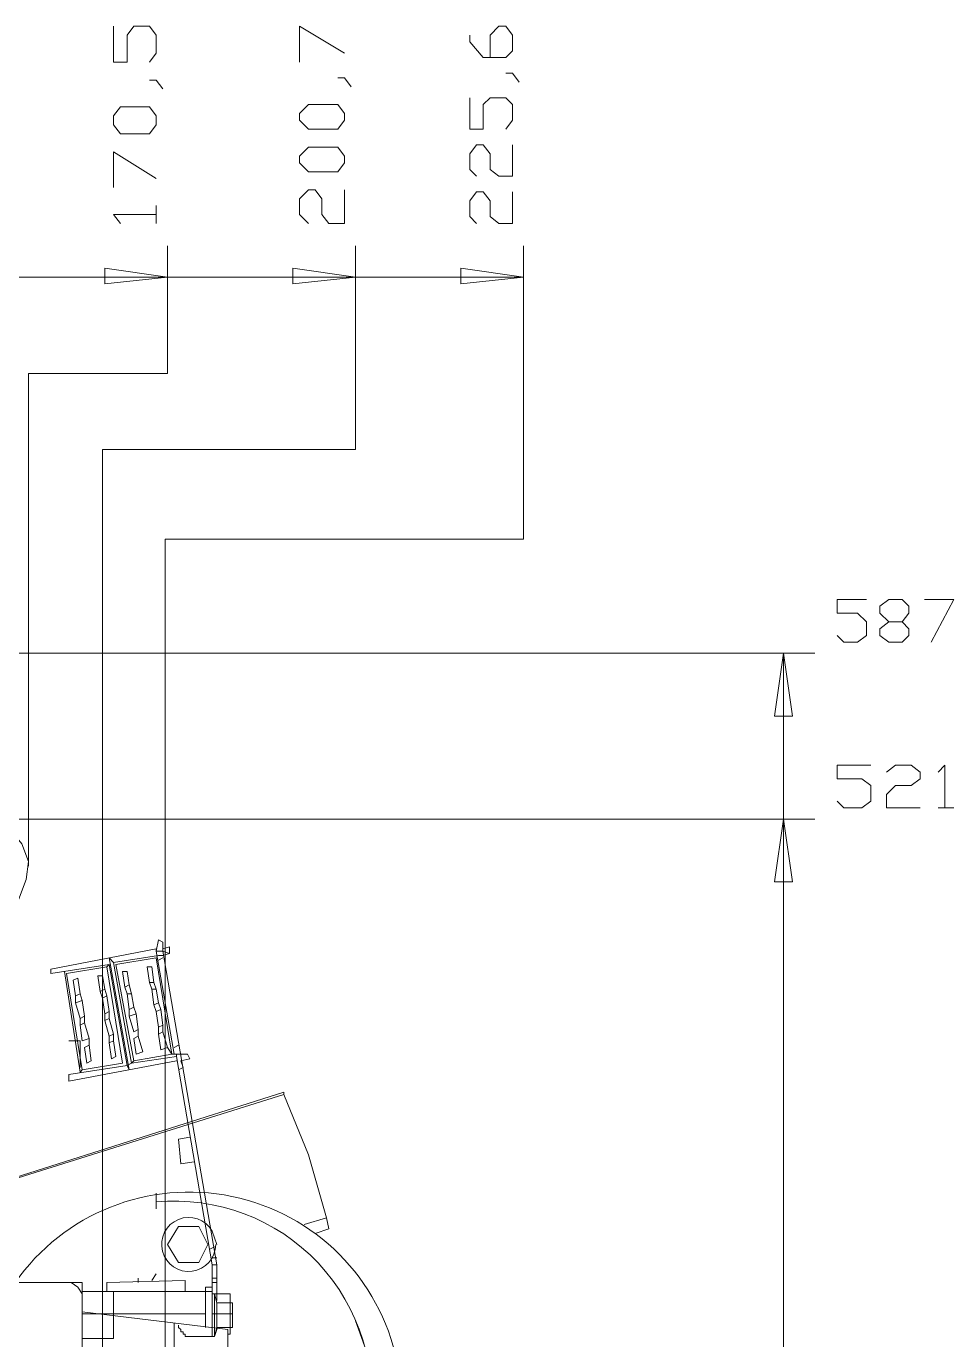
# Model space of a CAD drawing. Header units: millimetres. Extents: x 0.2 to 11.3, y 0.2 to 8.
# Drawn here: x 5.365 to 6.055, y 2.403 to 3.381 of the extents above; entities that cross this region are included whole.
import ezdxf

# ---------------------------------------------------------------- set-up
doc = ezdxf.new("R2010")
doc.units = ezdxf.units.MM
doc.layers.add('PDF_几何图形', color=7, linetype='Continuous')

msp = doc.modelspace()

# ---------------------------------------------------------------- linework, layer by layer
at = {"layer": 'PDF_几何图形', "lineweight": 13}
for points in [[(5.45667, 3.35389), (5.46167, 3.36056), (5.46167, 3.37389), (5.45667, 3.38056), (5.445, 3.38056), (5.44, 3.37389), (5.44, 3.35389), (5.43, 3.35389), (5.43, 3.38056)], [(5.56833, 3.35389), (5.56833, 3.38056), (5.60167, 3.36056)], [(5.71, 3.35722), (5.71, 3.37389), (5.71667, 3.38056), (5.72167, 3.38056), (5.72667, 3.37389), (5.72667, 3.36222), (5.72167, 3.35722), (5.705, 3.35722), (5.695, 3.36889), (5.695, 3.37389)], [(5.72167, 3.34556), (5.72667, 3.34556), (5.73167, 3.33889)], [(5.46167, 3.34056), (5.45667, 3.34056), (5.46167, 3.34056), (5.46667, 3.33389)], [(5.60167, 3.34222), (5.59667, 3.34222), (5.60167, 3.34222), (5.60667, 3.33556)], [(5.72167, 3.30389), (5.72667, 3.31056), (5.72667, 3.32222), (5.72167, 3.32722), (5.71, 3.32722), (5.705, 3.32222), (5.705, 3.30389), (5.695, 3.30389), (5.695, 3.32722)], [(5.43, 3.26056), (5.43, 3.28722), (5.46167, 3.26722)], [(5.7, 3.26889), (5.695, 3.27389), (5.695, 3.28556), (5.7, 3.29222), (5.705, 3.29222), (5.71, 3.28556), (5.71, 3.27389), (5.71667, 3.26889), (5.72667, 3.26889), (5.72667, 3.29222)], [(5.575, 3.23389), (5.56833, 3.24056), (5.56833, 3.25222), (5.575, 3.25889), (5.58, 3.25889), (5.585, 3.25222), (5.585, 3.24056), (5.59, 3.23389), (5.60167, 3.23389), (5.60167, 3.25889)], [(5.7, 3.23389), (5.695, 3.23889), (5.695, 3.25056), (5.7, 3.25722), (5.705, 3.25722), (5.71, 3.25056), (5.71, 3.23889), (5.71667, 3.23389), (5.72667, 3.23389), (5.72667, 3.25722)], [(5.435, 3.23389), (5.43, 3.24056), (5.46167, 3.24056), (5.46167, 3.23389), (5.46167, 3.24722)], [(5.47, 3.21722), (5.47, 3.12222), (5.36667, 3.12222), (5.36667, 2.75556)], [(5.61, 3.21722), (5.61, 3.06556), (5.42167, 3.06556), (5.42167, 2.35722), (5.95167, 2.35722)], [(5.735, 3.21722), (5.735, 2.99889), (5.46833, 2.99889), (5.46833, 2.15056), (5.95167, 2.15056)], [(5.735, 3.19389), (4.63833, 3.19389)], [(5.96833, 2.92722), (5.97333, 2.92222), (5.98333, 2.92222), (5.99, 2.92722), (5.99, 2.93722), (5.98333, 2.94389), (5.96833, 2.94389), (5.96833, 2.95389), (5.99, 2.95389)], [(6.00667, 2.93722), (6, 2.94389), (6, 2.94889), (6.00667, 2.95389), (6.01667, 2.95389), (6.02167, 2.94889), (6.02167, 2.94389), (6.01667, 2.93722), (6.00667, 2.93722), (6, 2.93222), (6, 2.92722), (6.00667, 2.92222), (6.01667, 2.92222), (6.02167, 2.92722), (6.02167, 2.93222), (6.01667, 2.93722)], [(6.03333, 2.95389), (6.055, 2.95389), (6.03833, 2.92222)], [(5.95167, 2.91389), (5.055, 2.91389)], [(5.92833, 2.91389), (5.92833, 1.82556)], [(5.96833, 2.80389), (5.97333, 2.79889), (5.98667, 2.79889), (5.99333, 2.80389), (5.99333, 2.81556), (5.98667, 2.82056), (5.96833, 2.82056), (5.96833, 2.83056), (5.99333, 2.83056)], [(6.005, 2.82556), (6.01167, 2.83056), (6.02333, 2.83056), (6.03, 2.82556), (6.03, 2.82056), (6.02333, 2.81556), (6.01167, 2.81556), (6.005, 2.80889), (6.005, 2.79889), (6.03, 2.79889)], [(6.04333, 2.82556), (6.04833, 2.83056), (6.04833, 2.79889), (6.04333, 2.79889), (6.055, 2.79889)], [(5.32, 2.64889), (5.35, 2.70556), (5.35167, 2.71056), (5.365, 2.74556), (5.36667, 2.75889), (5.36167, 2.77222), (5.35333, 2.78222), (5.34, 2.78889), (5.32333, 2.79056), (5.30667, 2.78889)], [(5.95167, 2.79056), (5.32, 2.79056)], [(5.47667, 2.61056), (5.39667, 2.59556), (5.39667, 2.60056), (5.44, 2.60722), (5.44333, 2.60889), (5.47667, 2.61389), (5.50333, 2.45889), (5.50667, 2.45889), (5.46667, 2.69222), (5.46667, 2.69889), (5.46333, 2.70056), (5.46167, 2.69222), (5.475, 2.61556), (5.48, 2.61556), (5.47333, 2.61556), (5.445, 2.61056)], [(5.46333, 2.70056), (5.46667, 2.69889)], [(5.42667, 2.68222), (5.38333, 2.67556), (5.38333, 2.67889), (5.46167, 2.69389), (5.46167, 2.69222), (5.46667, 2.69222), (5.47167, 2.69056), (5.46667, 2.68889), (5.46333, 2.68889), (5.43, 2.68389)], [(5.46667, 2.69389), (5.47167, 2.69556), (5.47167, 2.69056)], [(5.425, 2.68056), (5.395, 2.67556), (5.40667, 2.60389), (5.405, 2.60222), (5.39333, 2.67722)], [(5.47, 2.62056), (5.465, 2.61889), (5.46333, 2.63056), (5.46333, 2.63556), (5.46167, 2.64722), (5.46, 2.65222), (5.45833, 2.66389), (5.45667, 2.66889), (5.455, 2.68056), (5.45833, 2.68056), (5.46, 2.66889), (5.46167, 2.66389), (5.46333, 2.65389), (5.465, 2.64889), (5.46667, 2.63722), (5.46667, 2.63222), (5.47, 2.62056), (5.47333, 2.61556), (5.46167, 2.68722), (5.43167, 2.68222), (5.445, 2.61056), (5.44333, 2.60889), (5.43, 2.68389), (5.42667, 2.68722), (5.44167, 2.60389), (5.44, 2.60722), (5.42667, 2.68222), (5.425, 2.68056), (5.43667, 2.60889), (5.40667, 2.60389)], [(5.455, 2.68056), (5.45833, 2.68056)], [(5.46333, 2.68556), (5.46667, 2.68722)], [(5.41167, 2.62722), (5.40667, 2.62556), (5.405, 2.63722), (5.405, 2.64222), (5.40167, 2.65389), (5.40167, 2.65889), (5.4, 2.67056), (5.40333, 2.67222), (5.405, 2.66056), (5.40667, 2.65556), (5.40833, 2.64389), (5.40833, 2.63889), (5.41167, 2.62722), (5.41167, 2.62222), (5.41333, 2.61056), (5.41, 2.60889), (5.40833, 2.62056), (5.41167, 2.62222)], [(5.4, 2.67056), (5.40333, 2.67222)], [(5.41833, 2.67389), (5.42167, 2.67389)], [(5.44833, 2.63389), (5.445, 2.63222), (5.44167, 2.64389), (5.44167, 2.64889), (5.44, 2.66056), (5.43833, 2.66556), (5.43667, 2.67722), (5.44, 2.67722), (5.44167, 2.66722), (5.44333, 2.66056), (5.445, 2.65056), (5.44667, 2.64556), (5.44833, 2.63389), (5.44833, 2.62889), (5.45167, 2.61722), (5.44667, 2.61556), (5.445, 2.62722), (5.44833, 2.62889)], [(5.43667, 2.67722), (5.44, 2.67722)], [(5.45833, 2.66389), (5.46167, 2.66389), (5.46, 2.66889), (5.45667, 2.66889)], [(5.405, 2.66056), (5.40167, 2.65889)], [(5.42333, 2.66389), (5.42, 2.66222)], [(5.42167, 2.65722), (5.425, 2.65889)], [(5.44167, 2.66722), (5.43833, 2.66556)], [(5.44, 2.66056), (5.44333, 2.66056)], [(5.40167, 2.65389), (5.40667, 2.65556)], [(5.445, 2.65056), (5.44167, 2.64889)], [(5.46167, 2.64722), (5.465, 2.64889), (5.46333, 2.65389), (5.46, 2.65222)], [(5.40833, 2.64389), (5.405, 2.64222)], [(5.42667, 2.64722), (5.42333, 2.64556)], [(5.42333, 2.64056), (5.42667, 2.64222)], [(5.44167, 2.64389), (5.44667, 2.64556)], [(5.405, 2.63722), (5.40833, 2.63889)], [(5.43, 2.63056), (5.42667, 2.62889)], [(5.46333, 2.63056), (5.46667, 2.63222), (5.46667, 2.63722), (5.46333, 2.63556)], [(5.39667, 2.62556), (5.405, 2.62556), (5.405, 2.60556)], [(5.42667, 2.62389), (5.43, 2.62556)], [(5.475, 2.62056), (5.47833, 2.62222)], [(5.47667, 2.61556), (5.47667, 2.61389)], [(5.47833, 2.60389), (5.48167, 2.60556), (5.48, 2.61056), (5.48667, 2.61222), (5.485, 2.61556), (5.48, 2.61556)], [(5.35667, 2.52389), (5.55667, 2.58722), (5.55667, 2.58556), (5.355, 2.52222)], [(5.55667, 2.58722), (5.55667, 2.58556), (5.575, 2.54056), (5.58833, 2.49389)], [(5.49, 2.53556), (5.48, 2.53389), (5.47833, 2.55222), (5.48667, 2.55389)], [(5.46167, 2.51222), (5.46167, 2.50056)], [(5.57167, 2.48889), (5.58833, 2.49389), (5.59, 2.48556), (5.58, 2.48222)], [(5.505, 2.47222), (5.50167, 2.47056)], [(5.50333, 2.46389), (5.50667, 2.46389)], [(5.50333, 2.45889), (5.50333, 2.40556)], [(5.50667, 2.43222), (5.50667, 2.45889)], [(5.40333, 2.44222), (5.40667, 2.43722), (5.40333, 2.44222), (5.39833, 2.44556)], [(5.40667, 2.43722), (5.40667, 2.38056), (5.40667, 2.44556)], [(5.455, 2.43889), (5.48333, 2.43889), (5.48333, 2.44722), (5.425, 2.44556), (5.425, 2.43889)], [(5.44833, 2.44889), (5.44833, 2.44556)], [(5.45833, 2.44722), (5.46167, 2.45222)], [(5.48333, 2.43889), (5.48333, 2.44722)], [(5.50333, 2.44889), (5.50667, 2.44889)], [(5.50333, 2.44556), (5.50667, 2.44556)], [(5.40667, 2.40389), (5.43, 2.40389), (5.43, 2.43889)], [(5.505, 2.43722), (5.505, 2.40556), (5.50667, 2.41056), (5.50667, 2.41222), (5.51833, 2.41222), (5.51833, 2.43056), (5.50667, 2.43056), (5.50667, 2.42722), (5.50667, 2.41222), (5.505, 2.40556), (5.50333, 2.40556), (5.48667, 2.40556), (5.485, 2.40556), (5.48333, 2.40556), (5.48333, 2.40722), (5.48167, 2.40722), (5.48167, 2.40889), (5.48, 2.40889), (5.48, 2.41056), (5.47833, 2.41222), (5.47833, 2.41389)], [(5.49833, 2.41222), (5.49833, 2.44222), (5.50333, 2.44222)], [(5.515, 2.40722), (5.51667, 2.40722), (5.51667, 2.43722), (5.50333, 2.43722), (5.505, 2.43722), (5.50667, 2.43056)], [(5.40667, 2.42389), (5.515, 2.41056)], [(5.49833, 2.42222), (5.40667, 2.42222)], [(5.475, 2.41556), (5.475, 2.37556)], [(5.50333, 2.42222), (5.51667, 2.42222)], [(5.50667, 2.41722), (5.50667, 2.42222), (5.51833, 2.42222)], [(5.58, 2.25222), (5.6, 2.27556), (5.61333, 2.30056), (5.62167, 2.33056), (5.625, 2.36056), (5.62, 2.38889), (5.61, 2.41722)], [(5.47833, 2.41222), (5.47833, 2.41222)], [(5.485, 2.40556), (5.485, 2.40556)], [(5.515, 2.34889), (5.515, 2.41056), (5.515, 2.35889)]]:
    msp.add_lwpolyline(points, dxfattribs=at)
for points in [[(5.46167, 3.30722), (5.46167, 3.31389), (5.45667, 3.32056), (5.435, 3.32056), (5.43, 3.31389), (5.43, 3.30722), (5.435, 3.30056), (5.45667, 3.30056)], [(5.60167, 3.31056), (5.60167, 3.31556), (5.59667, 3.32222), (5.575, 3.32222), (5.56833, 3.31556), (5.56833, 3.31056), (5.575, 3.30389), (5.59667, 3.30389)], [(5.60167, 3.27889), (5.60167, 3.28389), (5.59667, 3.29056), (5.575, 3.29056), (5.56833, 3.28389), (5.56833, 3.27889), (5.575, 3.27222), (5.59667, 3.27222)], [(5.42333, 3.20056), (5.47, 3.19389), (5.42333, 3.18889)], [(5.56333, 3.20056), (5.61, 3.19389), (5.56333, 3.18889)], [(5.68833, 3.20056), (5.735, 3.19389), (5.68833, 3.18889)], [(5.935, 2.86722), (5.92167, 2.86722), (5.92833, 2.91389)], [(5.935, 2.74389), (5.92167, 2.74389), (5.92833, 2.79056)], [(5.43167, 2.61389), (5.42833, 2.61222), (5.42667, 2.62389), (5.42667, 2.62889), (5.42333, 2.64056), (5.42333, 2.64556), (5.42167, 2.65722), (5.42, 2.66222), (5.41833, 2.67389), (5.42167, 2.67389), (5.42333, 2.66389), (5.425, 2.65889), (5.42667, 2.64722), (5.42667, 2.64222), (5.43, 2.63056), (5.43, 2.62556)], [(5.49333, 2.48722), (5.47833, 2.48722), (5.47, 2.47389), (5.47833, 2.46056), (5.49333, 2.46056), (5.5, 2.47389)], [(5.43, 2.43889), (5.50333, 2.43889), (5.40667, 2.43889)]]:
    msp.add_lwpolyline(points, close=True, dxfattribs=at)
for points in [[(5.38333, 2.44556), (5.40667, 2.44556), (5.35667, 2.44556, -1.192061), (5.57667, 2.22556)], [(5.46167, 2.50556, -0.490009), (5.62, 2.33722), (5.61333, 2.30889), (5.59833, 2.28556), (5.58, 2.26389)], [(5.50594, 2.47389, -7.654955), (5.50333, 2.48389), (5.50667, 2.47389)]]:
    msp.add_lwpolyline(points, format="xyb", dxfattribs=at)

doc.saveas('drawing.dxf')
